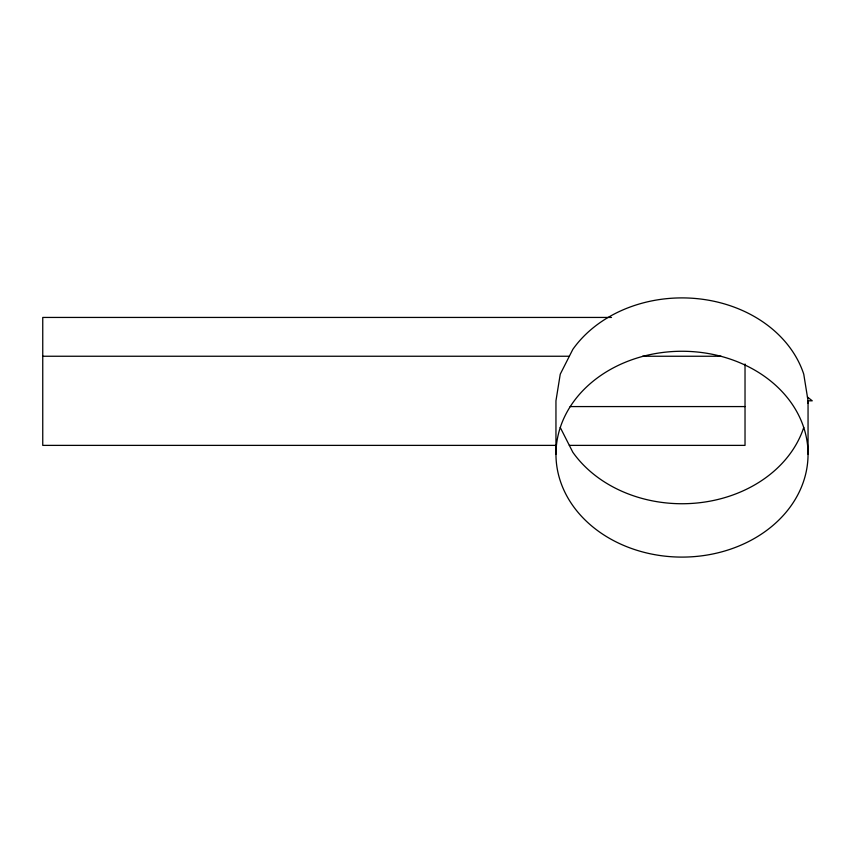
<?xml version="1.0" encoding="UTF-8"?>
<svg xmlns="http://www.w3.org/2000/svg" width="855" height="855" viewBox="0 0 855 855"><rect width="100%" height="100%" fill="white"/><g stroke="black" fill="none" stroke-linecap="round" stroke-linejoin="round"><path stroke-width="1.28" d="M611.507 317.44L42.75 317.44L42.75 445.38L556.007 445.38M42.75 356.246L569.345 356.246M642.543 356.246L721.064 356.246M570.125 406.574L745.026 406.574M569.345 445.38L745.026 445.38L745.026 363.995M807.43 397.009L812.25 400.813L808.05 400.813L803.753 374.18A126.048 102.921 0 0 0 698.45 298.78A126.048 102.921 0 0 0 572.839 349.353L560.249 374.18L555.953 400.813L555.953 454.187M560.249 427.457L572.839 452.274A126.048 102.921 0 0 0 698.45 502.858A126.048 102.921 0 0 0 803.753 427.457M808.05 454.187A126.048 102.921 0 0 0 618.977 365.053A126.048 102.921 0 0 0 618.977 543.31A126.048 102.921 0 0 0 808.05 454.187L808.05 400.813A126.048 102.921 0 0 1 808.007 403.357"/></g></svg>
